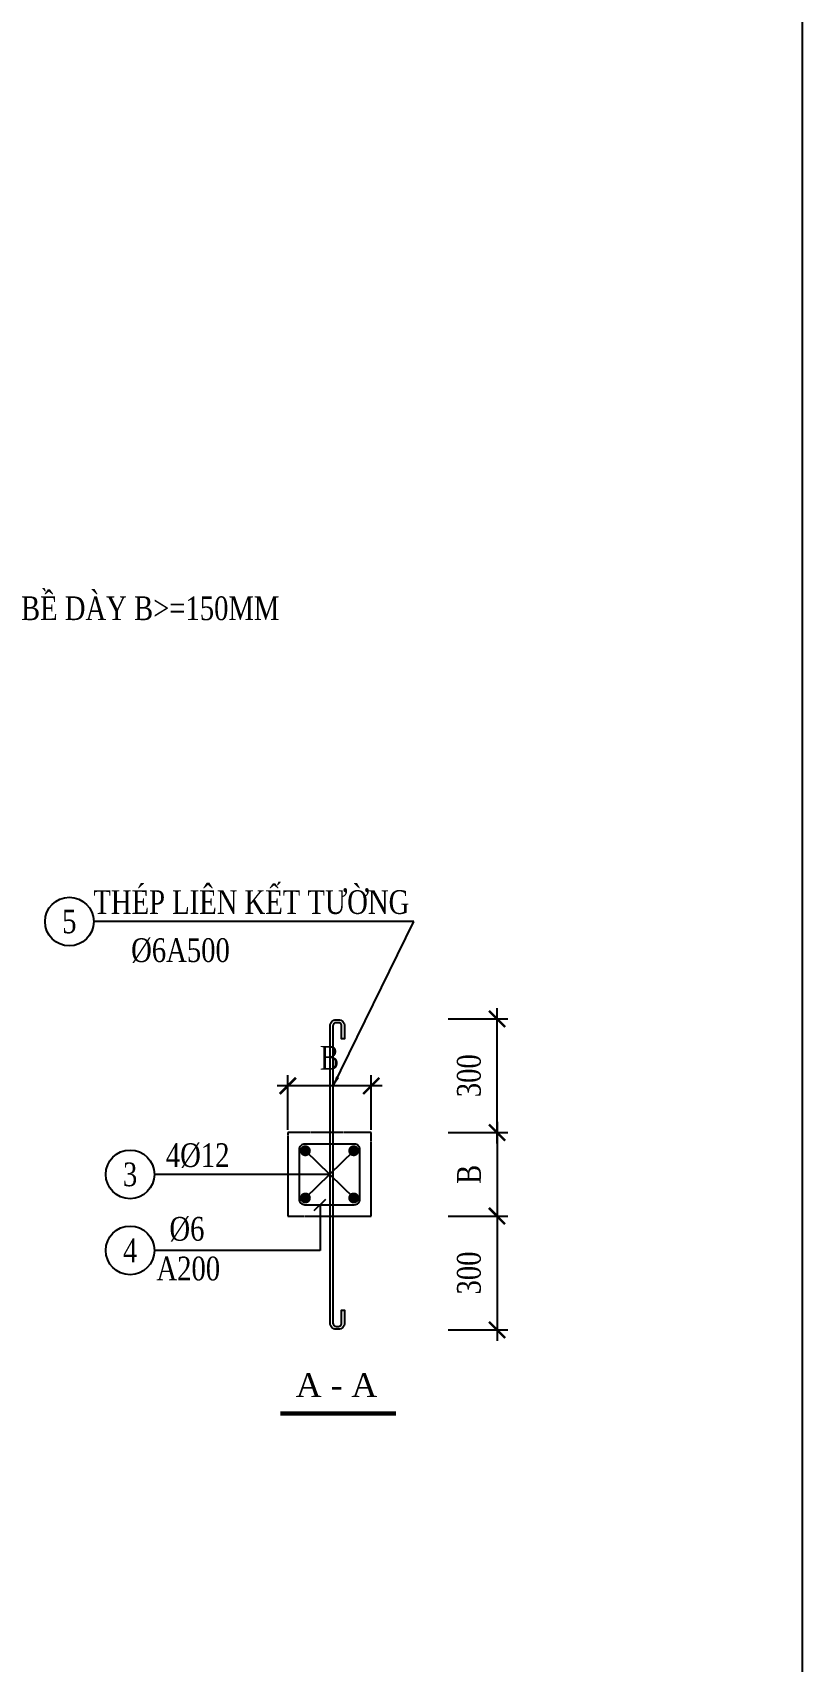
# Model space of a CAD drawing. Header units: millimetres. Extents: x -205508 to -110432, y 549193 to 571297.
# Drawn here: x -171846 to -170249, y 562303 to 565681 of the extents above; entities that cross this region are included whole.
import ezdxf
from ezdxf.enums import TextEntityAlignment as Align

# ---------------------------------------------------------------- set-up
doc = ezdxf.new("R2010")
doc.units = ezdxf.units.MM
doc.header["$LTSCALE"] = 25
doc.header["$MEASUREMENT"] = 0
doc.header["$PDSIZE"] = 50
doc.linetypes.add('TMKT - UPDATE LIEN TUC$1$CONTINOUS', pattern=[0])
doc.linetypes.add('TMKT - UPDATE LIEN TUC$1$HIDDEN', pattern=[0.375, 0.25, -0.125])
for name, color, linetype in [('TMKT - UPDATE LIEN TUC$1$1', 1, 'Continuous'), ('TMKT - UPDATE LIEN TUC$1$2', 2, 'Continuous'), ('TMKT - UPDATE LIEN TUC$1$3', 3, 'TMKT - UPDATE LIEN TUC$1$HIDDEN'), ('TMKT - UPDATE LIEN TUC$1$9', 9, 'Continuous'), ('TMKT - UPDATE LIEN TUC$1$THEP', 6, 'Continuous')]:
    doc.layers.add(name, color=color, linetype=linetype)
doc.styles.add('TMKT - UPDATE LIEN TUC$1$AVANTH', font='')
doc.styles.add('TMKT - UPDATE LIEN TUC$1$Romans', font='romans.shx', dxfattribs={"width": 0.8, "bigfont": 'vns.shx'})
doc.styles.add('TMKT - UPDATE LIEN TUC$1$TEXT', font='vntimeh.shx', dxfattribs={"width": 0.8})
doc.styles.add('TMKT - UPDATE LIEN TUC$1$Vntimeh.shx', font='vntimeh.shx', dxfattribs={"width": 0.8, "bigfont": 'vns.shx'})
doc.styles.get('TMKT - UPDATE LIEN TUC$1$AVANTH').set_extended_font_data('.VnAvantH')
doc.dimstyles.new('TMKT - UPDATE LIEN TUC$0$1-25-H', dxfattribs={"dimtxt": 250, "dimasz": 100, "dimexe": 150, "dimexo": 0, "dimgap": 50, "dimtad": 1, "dimdec": 0, "dimlfac": 0.25, "dimzin": 0, "dimdsep": 46, "dimtxsty": 'TMKT - UPDATE LIEN TUC$1$AVANTH', "dimcen": 0, "dimdle": 150, "dimclrd": 9, "dimclre": 9, "dimclrt": 4, "dimadec": 0, "dimazin": 0, "dimtfac": 1, "dimtdec": 0, "dimtix": 1, "dimtmove": 2, "dimatfit": 3, "dimfxl": 1, "dimtvp": 1, "dimtolj": 1, "dimtzin": 0, "dimlwd": -1, "dimlwe": -1, "dimarcsym": 0})
doc.dimstyles.new('TMKT - UPDATE LIEN TUC$1$1-1', dxfattribs={"dimscale": 100, "dimtxt": 2.2, "dimasz": 1.5, "dimexe": 1, "dimexo": 0, "dimgap": 1.5, "dimtad": 1, "dimdec": 0, "dimdsep": 46, "dimtxsty": 'TMKT - UPDATE LIEN TUC$1$Romans', "dimblk1": 'TMKT - UPDATE LIEN TUC$1$_ARCHTICK', "dimblk2": 'TMKT - UPDATE LIEN TUC$1$_ARCHTICK', "dimsah": 1, "dimcen": 1.5, "dimdle": 1, "dimclrd": 9, "dimclre": 9, "dimclrt": 2, "dimadec": 0, "dimazin": 0, "dimtfac": 1, "dimtdec": 0, "dimtix": 1, "dimtmove": 0, "dimatfit": 3, "dimldrblk": 'TMKT - UPDATE LIEN TUC$1$_ARCHTICK', "dimfxl": 1, "dimtolj": 1, "dimtzin": 0, "dimarcsym": 0})

# ---------------------------------------------------------------- blocks, each defined once
blk = doc.blocks.new('TMKT - UPDATE LIEN TUC$1$_ARCHTICK')
at = {"color": 0, "linetype": 'ByBlock', "ltscale": 4, "const_width": 0.15}
blk.add_lwpolyline([(-0.5, -0.5), (0.5, 0.5)], dxfattribs=at)
blk = doc.blocks.new('*D722')
at = {"layer": 'Defpoints', "color": 0, "linetype": 'TMKT - UPDATE LIEN TUC$1$CONTINOUS', "transparency": 16777216}
for p in [(13313, -4142), (13313, -4550), (14087, -4550)]:
    blk.add_point(p, dxfattribs=at)
at = {"layer": 'TMKT - UPDATE LIEN TUC$1$2', "color": 9, "linetype": 'TMKT - UPDATE LIEN TUC$1$CONTINOUS', "lineweight": -2, "transparency": 16777216}
for p, q in [((13313, -4550), (13313, -4042)), ((14087, -4550), (14087, -4042))]:
    blk.add_line(p, q, dxfattribs=at)
at = {"layer": 'TMKT - UPDATE LIEN TUC$1$2', "color": 9, "linetype": 'Continuous', "lineweight": -2, "transparency": 16777216}
blk.add_line((14187, -4142), (13213, -4142), dxfattribs=at)
at = {"layer": 'TMKT - UPDATE LIEN TUC$1$2', "color": 9, "linetype": 'TMKT - UPDATE LIEN TUC$1$CONTINOUS', "lineweight": -2, "transparency": 16777216, "xscale": 150, "yscale": 150, "zscale": 150, "rotation": 180}
blk.add_blockref('TMKT - UPDATE LIEN TUC$1$_ARCHTICK', (13313, -4142), dxfattribs=at)
at = {"layer": 'TMKT - UPDATE LIEN TUC$1$2', "color": 9, "linetype": 'TMKT - UPDATE LIEN TUC$1$CONTINOUS', "lineweight": -2, "transparency": 16777216, "xscale": 150, "yscale": 150, "zscale": 150}
blk.add_blockref('TMKT - UPDATE LIEN TUC$1$_ARCHTICK', (14087, -4142), dxfattribs=at)
at = {"layer": 'TMKT - UPDATE LIEN TUC$1$2', "color": 2, "linetype": 'TMKT - UPDATE LIEN TUC$1$CONTINOUS', "transparency": 16777216, "insert": (13700, -3882), "char_height": 220, "attachment_point": 5, "style": 'TMKT - UPDATE LIEN TUC$1$Vntimeh.shx'}
blk.add_mtext('\\A1;b', dxfattribs=at)
blk = doc.blocks.new('*D723')
at = {"layer": 'Defpoints', "color": 0, "linetype": 'TMKT - UPDATE LIEN TUC$1$CONTINOUS', "transparency": 16777216}
for p in [(14800, -4576), (14800, -5350), (15254, -5350)]:
    blk.add_point(p, dxfattribs=at)
at = {"layer": 'TMKT - UPDATE LIEN TUC$1$2', "color": 9, "linetype": 'Continuous', "lineweight": -2, "transparency": 16777216}
blk.add_line((15254, -4476), (15254, -5450), dxfattribs=at)
at = {"layer": 'TMKT - UPDATE LIEN TUC$1$2', "color": 9, "linetype": 'TMKT - UPDATE LIEN TUC$1$CONTINOUS', "lineweight": -2, "transparency": 16777216}
for p, q in [((14800, -4576), (15354, -4576)), ((14800, -5350), (15354, -5350))]:
    blk.add_line(p, q, dxfattribs=at)
at = {"layer": 'TMKT - UPDATE LIEN TUC$1$2', "color": 9, "linetype": 'TMKT - UPDATE LIEN TUC$1$CONTINOUS', "lineweight": -2, "transparency": 16777216, "xscale": 150, "yscale": 150, "zscale": 150}
for p, rotation in [((15254, -4576), 90), ((15254, -5350), 270)]:
    blk.add_blockref('TMKT - UPDATE LIEN TUC$1$_ARCHTICK', p, dxfattribs=dict(at, rotation=rotation))
at = {"layer": 'TMKT - UPDATE LIEN TUC$1$2', "color": 2, "linetype": 'TMKT - UPDATE LIEN TUC$1$CONTINOUS', "transparency": 16777216, "insert": (14994, -4963), "char_height": 220, "attachment_point": 5, "rotation": 90, "style": 'TMKT - UPDATE LIEN TUC$1$Vntimeh.shx'}
blk.add_mtext('\\A1;b', dxfattribs=at)
blk = doc.blocks.new('*D724')
at = {"layer": 'Defpoints', "color": 0, "linetype": 'TMKT - UPDATE LIEN TUC$1$CONTINOUS', "transparency": 16777216}
for p in [(14800, -5350), (14800, -6406), (15254, -6406)]:
    blk.add_point(p, dxfattribs=at)
at = {"layer": 'TMKT - UPDATE LIEN TUC$1$2', "color": 9, "linetype": 'Continuous', "lineweight": -2, "transparency": 16777216}
blk.add_line((15254, -5250), (15254, -6506), dxfattribs=at)
at = {"layer": 'TMKT - UPDATE LIEN TUC$1$2', "color": 9, "linetype": 'TMKT - UPDATE LIEN TUC$1$CONTINOUS', "lineweight": -2, "transparency": 16777216}
for p, q in [((14800, -5350), (15354, -5350)), ((14800, -6406), (15354, -6406))]:
    blk.add_line(p, q, dxfattribs=at)
at = {"layer": 'TMKT - UPDATE LIEN TUC$1$2', "color": 9, "linetype": 'TMKT - UPDATE LIEN TUC$1$CONTINOUS', "lineweight": -2, "transparency": 16777216, "xscale": 150, "yscale": 150, "zscale": 150}
for p, rotation in [((15254, -5350), 90), ((15254, -6406), 270)]:
    blk.add_blockref('TMKT - UPDATE LIEN TUC$1$_ARCHTICK', p, dxfattribs=dict(at, rotation=rotation))
at = {"layer": 'TMKT - UPDATE LIEN TUC$1$2', "color": 2, "linetype": 'TMKT - UPDATE LIEN TUC$1$CONTINOUS', "transparency": 16777216, "insert": (14994, -5878), "char_height": 220, "attachment_point": 5, "rotation": 90, "style": 'TMKT - UPDATE LIEN TUC$1$Vntimeh.shx'}
blk.add_mtext('\\A1;300', dxfattribs=at)
blk = doc.blocks.new('*D725')
at = {"layer": 'Defpoints', "color": 0, "linetype": 'TMKT - UPDATE LIEN TUC$1$CONTINOUS', "transparency": 16777216}
for p in [(14800, -3520), (15254, -3520), (14800, -4576)]:
    blk.add_point(p, dxfattribs=at)
at = {"layer": 'TMKT - UPDATE LIEN TUC$1$2', "color": 9, "linetype": 'Continuous', "lineweight": -2, "transparency": 16777216}
blk.add_line((15254, -4676), (15254, -3420), dxfattribs=at)
at = {"layer": 'TMKT - UPDATE LIEN TUC$1$2', "color": 9, "linetype": 'TMKT - UPDATE LIEN TUC$1$CONTINOUS', "lineweight": -2, "transparency": 16777216}
for p, q in [((14800, -3520), (15354, -3520)), ((14800, -4576), (15354, -4576))]:
    blk.add_line(p, q, dxfattribs=at)
at = {"layer": 'TMKT - UPDATE LIEN TUC$1$2', "color": 9, "linetype": 'TMKT - UPDATE LIEN TUC$1$CONTINOUS', "lineweight": -2, "transparency": 16777216, "xscale": 150, "yscale": 150, "zscale": 150}
for p, rotation in [((15254, -3520), 90), ((15254, -4576), 270)]:
    blk.add_blockref('TMKT - UPDATE LIEN TUC$1$_ARCHTICK', p, dxfattribs=dict(at, rotation=rotation))
at = {"layer": 'TMKT - UPDATE LIEN TUC$1$2', "color": 2, "linetype": 'TMKT - UPDATE LIEN TUC$1$CONTINOUS', "transparency": 16777216, "insert": (14994, -4048), "char_height": 220, "attachment_point": 5, "rotation": 90, "style": 'TMKT - UPDATE LIEN TUC$1$Vntimeh.shx'}
blk.add_mtext('\\A1;300', dxfattribs=at)
blk = doc.blocks.new('A$C752B675E')
at = {"layer": 'TMKT - UPDATE LIEN TUC$1$1', "color": 6}
blk.add_lwpolyline([(13730.9, -6342, 0.4142136), (13761.7, -6372.8), (13781.6, -6372.8, 0.4142136), (13812.4, -6342), (13812.4, -6223.3), (13838.8, -6223.3), (13838.8, -6342, -0.4142136), (13781.6, -6399.2), (13761.7, -6399.2, -0.4142136), (13704.5, -6342), (13704.5, -3586.8, -0.4142136), (13761.7, -3529.6), (13781.6, -3529.6, -0.4142136), (13838.8, -3586.8), (13838.8, -3705.5), (13812.4, -3705.5), (13812.4, -3586.8, 0.4142136), (13781.6, -3556), (13761.7, -3556, 0.4142136), (13730.9, -3586.8)], format="xyb", close=True, dxfattribs=at)
at = {"layer": 'TMKT - UPDATE LIEN TUC$1$1'}
blk.add_lwpolyline([(13471.3, -5244.7), (13928.9, -5244.7, 0.4142136), (13981.7, -5191.9), (13981.7, -4734.3, 0.4142136), (13928.9, -4681.5), (13471.3, -4681.5, 0.4142136), (13418.5, -4734.3), (13418.5, -5191.9, 0.4142136)], format="xyb", close=True, dxfattribs=at)
at = {"layer": 'TMKT - UPDATE LIEN TUC$1$3'}
blk.add_lwpolyline([(13312.9, -5350.3), (14087.3, -5350.3), (14087.3, -4575.9), (13312.9, -4575.9)], close=True, dxfattribs=at)
at = {"layer": 'TMKT - UPDATE LIEN TUC$1$3', "linetype": 'ByBlock', "const_width": 39.4}
blk.add_lwpolyline([(14316.6, -7181.4), (13243, -7181.4)], dxfattribs=at)
at = {"layer": 'TMKT - UPDATE LIEN TUC$1$9', "linetype": 'ByBlock'}
for p, q in [((13475.8, -4744.2), (13924.4, -5182)), ((13475.8, -5182), (13924.4, -4744.2)), ((13612.1, -5244.7), (13612.1, -5668.4))]:
    blk.add_line(p, q, dxfattribs=at)
at = {"layer": 'TMKT - UPDATE LIEN TUC$1$9', "color": 9, "linetype": 'Continuous'}
for p, q in [((13700.1, -4963.1), (12075.3, -4963.1)), ((13612.1, -5668.4), (12075.3, -5668.4))]:
    blk.add_line(p, q, dxfattribs=at)
at = {"layer": 'TMKT - UPDATE LIEN TUC$1$9', "linetype": 'ByBlock'}
for centre in [(11286, -2617.9), (11849.6, -4963.1), (11849.6, -5668.4)]:
    blk.add_circle(centre, 225.7, dxfattribs=at)
at = {"layer": 'TMKT - UPDATE LIEN TUC$1$THEP', "color": 7}
blk.add_line((13557.7, -5297.7), (13666.5, -5191.6), dxfattribs=at)
at = {"layer": 'TMKT - UPDATE LIEN TUC$1$THEP', "color": 3, "const_width": 50.7}
for points in [[(13450.4, -4744.2, -1), (13501.1, -4744.2, -1)], [(13949.7, -4744.2, 1), (13899.1, -4744.2, 1)], [(13450.4, -5182, 1), (13501.1, -5182, 1)], [(13949.7, -5182, -1), (13899.1, -5182, -1)]]:
    blk.add_lwpolyline(points, format="xyb", close=True, dxfattribs=at)
at = {"layer": 'TMKT - UPDATE LIEN TUC$1$2', "style": 'TMKT - UPDATE LIEN TUC$1$TEXT', "width": 0.8}
for s, p in [('thÐp liªn kÕt t\xadêng', (11509.1, -2547.3)), ('%%C6a500', (11859.2, -2993.1)), ('4%%C12', (12181.3, -4894.5)), ('%%C6', (12214.3, -5578)), ('a200', (12094.2, -5946.3))]:
    blk.add_text(s, height=220, dxfattribs=at).set_placement(p)
for s, p in [('5', (11286, -2617.9)), ('3', (11849.6, -4963.1)), ('4', (11849.6, -5668.4))]:
    blk.add_text(s, height=220, dxfattribs=at).set_placement(p, align=Align.MIDDLE)
at = {"layer": 'TMKT - UPDATE LIEN TUC$1$2', "style": 'TMKT - UPDATE LIEN TUC$1$TEXT'}
blk.add_text('a - a', height=220, dxfattribs=at).set_placement((13764.7, -6917.1), align=Align.MIDDLE)
at = {"layer": 'TMKT - UPDATE LIEN TUC$1$2', "insert": (0, 398.1), "char_height": 220, "attachment_point": 1, "style": 'TMKT - UPDATE LIEN TUC$1$TEXT'}
blk.add_mtext_dynamic_manual_height_columns('-CHI TIÕT GI»NG §ØNH T¦êNG, gi»ng ngang, trô t\xadêng ¸P DôNG VíI T¦êNG Cã BÒ DµY b>=150MM', width=13934.806, gutter_width=1875, heights=[0], dxfattribs=at)
at = {"layer": 'TMKT - UPDATE LIEN TUC$1$2', "linetype": 'TMKT - UPDATE LIEN TUC$1$CONTINOUS'}
for p1, p2, distance, text, picture, middle in [((14800, -4575.9), (14800, -3519.9), -454.1, '300', '*D725', (14994.1, -4047.9)), ((14800, -4575.9), (14800, -5350.3), 454.1, 'b', '*D723', (14994.1, -4963.1)), ((14800, -5350.3), (14800, -6406.3), 454.1, '300', '*D724', (14994.1, -5878.3))]:
    dim = blk.add_aligned_dim(p1=p1, p2=p2, distance=distance, text=text, dimstyle='TMKT - UPDATE LIEN TUC$1$1-1', override={"dimtxsty": 'TMKT - UPDATE LIEN TUC$1$Vntimeh.shx'}, dxfattribs=at)
    dim.commit()
    dim.dimension.update_dxf_attribs({"geometry": picture, "text_midpoint": middle})
dim = blk.add_linear_dim(base=(13312.9, -4142.5), p1=(14087.3, -4549.7), p2=(13312.9, -4549.7), text='b', dimstyle='TMKT - UPDATE LIEN TUC$1$1-1', override={"dimtxsty": 'TMKT - UPDATE LIEN TUC$1$Vntimeh.shx'}, dxfattribs=at)
dim.commit()
dim.dimension.update_dxf_attribs({"geometry": '*D722', "text_midpoint": (13700.1, -3882.5)})
at = {"layer": 'TMKT - UPDATE LIEN TUC$1$9', "linetype": 'ByBlock'}
blk.add_leader([(13730.9, -4151), (14480.8, -2617.9), (11511.7, -2617.9)], dimstyle='TMKT - UPDATE LIEN TUC$0$1-25-H', override={"dimtad": 0, "dimfxl": 150}, dxfattribs=at)

msp = doc.modelspace()

# ---------------------------------------------------------------- linework, layer by layer
at = {"layer": 'Defpoints'}
msp.add_lwpolyline([(-170249.4, 570555.2), (-186159.5, 570555.2), (-186159.5, 558924.8), (-170249.4, 558924.8)], close=True, dxfattribs=at)

# ---------------------------------------------------------------- block references
at = {"xscale": 0.2235793886786699, "yscale": 0.2235793886786699, "zscale": 0.2235793886786699}
msp.add_blockref('A$C752B675E', (-174293.4, 564422.6), dxfattribs=at)

doc.saveas('drawing.dxf')
